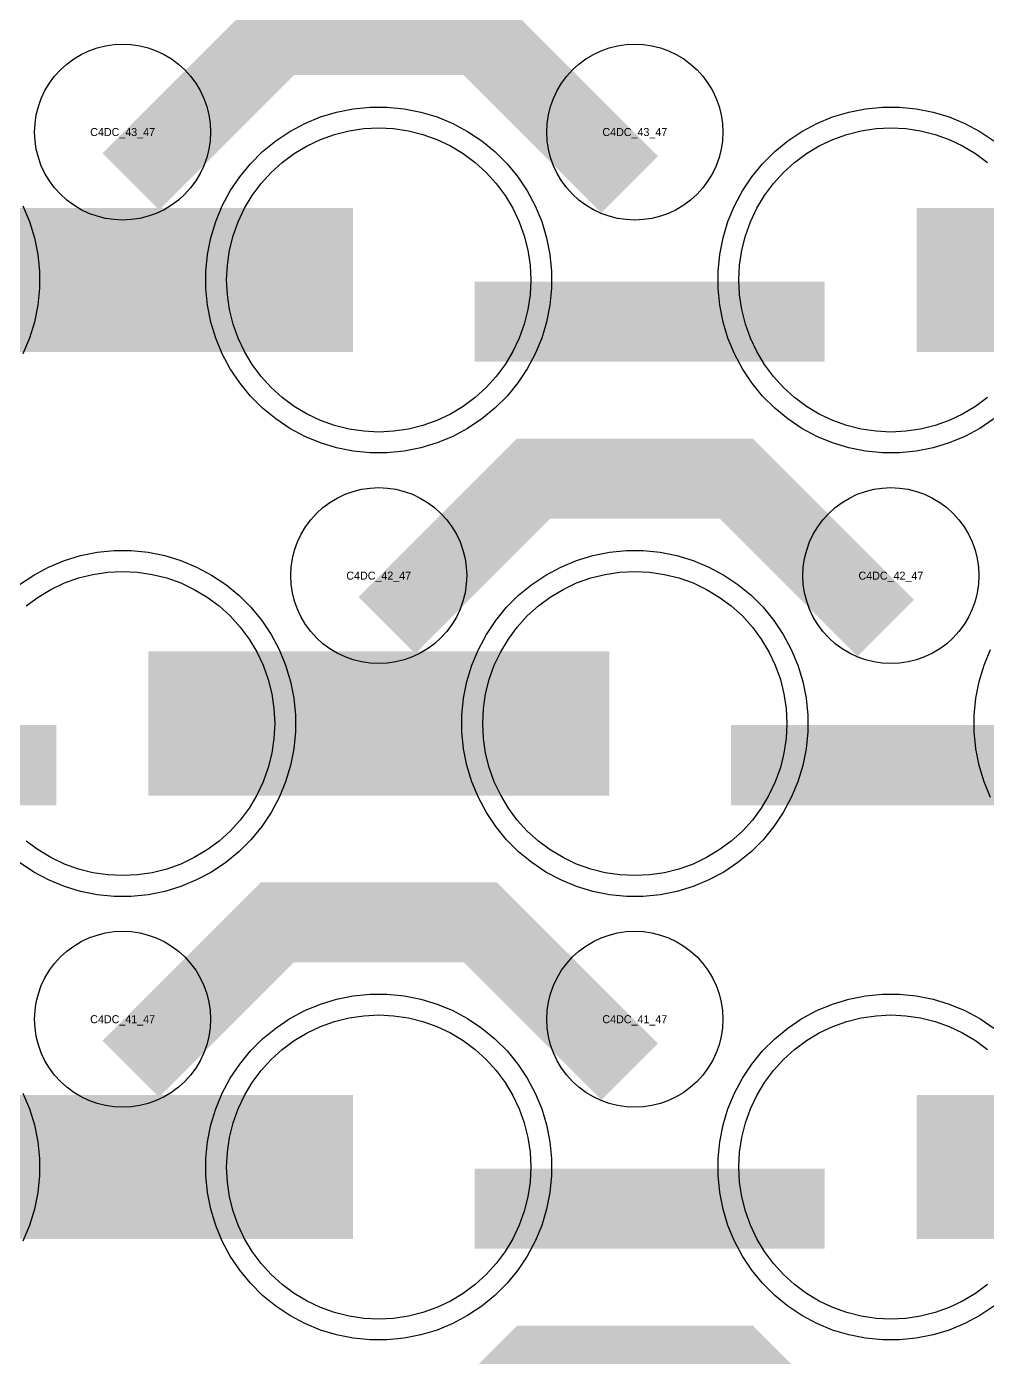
# Model space of a CAD drawing. Extents: x -11880 to 11880, y -14992 to 14992.
# Drawn here: x 3010 to 3310.1, y -9217.9 to -8802.2 of the extents above; entities that cross this region are included whole.
import ezdxf
from ezdxf.enums import TextEntityAlignment as Align

# ---------------------------------------------------------------- set-up
doc = ezdxf.new("R2010")
doc.units = 0
doc.header["$MEASUREMENT"] = 0
for name, color, linetype in [('GDS_775_DT_237', 138, 'CONTINUOUS'), ('RDL1_FS', 34, 'CONTINUOUS'), ('RDL_BS', 160, 'CONTINUOUS')]:
    doc.layers.add(name, color=color, linetype=linetype)

msp = doc.modelspace()

# ---------------------------------------------------------------- linework, layer by layer
at = {"layer": 'RDL1_FS'}
for points in [[(3120, -8928.819), (3115.343, -8928.59), (3110.732, -8927.906), (3106.209, -8926.774), (3101.819, -8925.202), (3097.605, -8923.21), (3093.605, -8920.812), (3089.86, -8918.034), (3086.406, -8914.904), (3083.276, -8911.45), (3080.498, -8907.705), (3078.1, -8903.705), (3076.108, -8899.491), (3074.536, -8895.101), (3073.404, -8890.578), (3072.72, -8885.967), (3072.491, -8881.31), (3072.72, -8876.653), (3073.404, -8872.042), (3074.536, -8867.519), (3076.108, -8863.129), (3078.1, -8858.915), (3080.498, -8854.915), (3083.276, -8851.17), (3086.406, -8847.716), (3089.86, -8844.586), (3093.605, -8841.808), (3097.605, -8839.41), (3101.819, -8837.418), (3106.209, -8835.846), (3110.732, -8834.714), (3115.343, -8834.03), (3120, -8833.801), (3124.657, -8834.03), (3129.268, -8834.714), (3133.791, -8835.846), (3138.181, -8837.418), (3142.395, -8839.41), (3146.395, -8841.808), (3150.14, -8844.586), (3153.594, -8847.716), (3156.724, -8851.17), (3159.502, -8854.915), (3161.9, -8858.915), (3163.892, -8863.129), (3165.464, -8867.519), (3166.596, -8872.042), (3167.28, -8876.653), (3167.509, -8881.31), (3167.28, -8885.967), (3166.596, -8890.578), (3165.464, -8895.101), (3163.892, -8899.491), (3161.9, -8903.705), (3159.502, -8907.705), (3156.724, -8911.45), (3153.594, -8914.904), (3150.14, -8918.034), (3146.395, -8920.812), (3142.395, -8923.21), (3138.181, -8925.202), (3133.791, -8926.774), (3129.268, -8927.906), (3124.657, -8928.59)], [(3200, -9067.384), (3195.343, -9067.155), (3190.732, -9066.471), (3186.209, -9065.339), (3181.819, -9063.767), (3177.605, -9061.775), (3173.605, -9059.377), (3169.86, -9056.599), (3166.406, -9053.469), (3163.276, -9050.015), (3160.498, -9046.27), (3158.1, -9042.27), (3156.108, -9038.056), (3154.536, -9033.666), (3153.404, -9029.143), (3152.72, -9024.532), (3152.491, -9019.875), (3152.72, -9015.218), (3153.404, -9010.607), (3154.536, -9006.084), (3156.108, -9001.694), (3158.1, -8997.48), (3160.498, -8993.48), (3163.276, -8989.735), (3166.406, -8986.281), (3169.86, -8983.151), (3173.605, -8980.373), (3177.605, -8977.975), (3181.819, -8975.983), (3186.209, -8974.411), (3190.732, -8973.279), (3195.343, -8972.595), (3200, -8972.366), (3204.657, -8972.595), (3209.268, -8973.279), (3213.791, -8974.411), (3218.181, -8975.983), (3222.395, -8977.975), (3226.395, -8980.373), (3230.14, -8983.151), (3233.594, -8986.281), (3236.724, -8989.735), (3239.502, -8993.48), (3241.9, -8997.48), (3243.892, -9001.694), (3245.464, -9006.084), (3246.596, -9010.607), (3247.28, -9015.218), (3247.509, -9019.875), (3247.28, -9024.532), (3246.596, -9029.143), (3245.464, -9033.666), (3243.892, -9038.056), (3241.9, -9042.27), (3239.502, -9046.27), (3236.724, -9050.015), (3233.594, -9053.469), (3230.14, -9056.599), (3226.395, -9059.377), (3222.395, -9061.775), (3218.181, -9063.767), (3213.791, -9065.339), (3209.268, -9066.471), (3204.657, -9067.155)]]:
    msp.add_lwpolyline(points, close=True, dxfattribs=at)
for points in [[(3310.14, -8918.034), (3306.395, -8920.812), (3302.395, -8923.21), (3298.181, -8925.202), (3293.791, -8926.774), (3289.268, -8927.906), (3284.657, -8928.59), (3280, -8928.819), (3275.343, -8928.59), (3270.732, -8927.906), (3266.209, -8926.774), (3261.819, -8925.202), (3257.605, -8923.21), (3253.605, -8920.812), (3249.86, -8918.034), (3246.406, -8914.904), (3243.276, -8911.45), (3240.498, -8907.705), (3238.1, -8903.705), (3236.108, -8899.491), (3234.536, -8895.101), (3233.404, -8890.578), (3232.72, -8885.967), (3232.491, -8881.31), (3232.72, -8876.653), (3233.404, -8872.042), (3234.536, -8867.519), (3236.108, -8863.129), (3238.1, -8858.915), (3240.498, -8854.915), (3243.276, -8851.17), (3246.406, -8847.716), (3249.86, -8844.586), (3253.605, -8841.808), (3257.605, -8839.41), (3261.819, -8837.418), (3266.209, -8835.846), (3270.732, -8834.714), (3275.343, -8834.03), (3280, -8833.801), (3284.657, -8834.03), (3289.268, -8834.714), (3293.791, -8835.846), (3298.181, -8837.418), (3302.395, -8839.41), (3306.395, -8841.808), (3310.14, -8844.586)], [(3009.86, -8983.151), (3013.605, -8980.373), (3017.605, -8977.975), (3021.819, -8975.983), (3026.209, -8974.411), (3030.732, -8973.279), (3035.343, -8972.595), (3040, -8972.366), (3044.657, -8972.595), (3049.268, -8973.279), (3053.791, -8974.411), (3058.181, -8975.983), (3062.395, -8977.975), (3066.395, -8980.373), (3070.14, -8983.151), (3073.594, -8986.281), (3076.724, -8989.735), (3079.502, -8993.48), (3081.9, -8997.48), (3083.892, -9001.694), (3085.464, -9006.084), (3086.596, -9010.607), (3087.28, -9015.218), (3087.509, -9019.875), (3087.28, -9024.532), (3086.596, -9029.143), (3085.464, -9033.666), (3083.892, -9038.056), (3081.9, -9042.27), (3079.502, -9046.27), (3076.724, -9050.015), (3073.594, -9053.469), (3070.14, -9056.599), (3066.395, -9059.377), (3062.395, -9061.775), (3058.181, -9063.767), (3053.791, -9065.339), (3049.268, -9066.471), (3044.657, -9067.155), (3040, -9067.384), (3035.343, -9067.155), (3030.732, -9066.471), (3026.209, -9065.339), (3021.819, -9063.767), (3017.605, -9061.775), (3013.605, -9059.377), (3009.86, -9056.599)]]:
    msp.add_lwpolyline(points, dxfattribs=at)
for points in [[(2968.002, -8881.31, 45, 45, 0), (3040.002, -8881.31, 45, 45, 0)], [(3040.002, -8881.31, 45, 45, 0), (3112.002, -8881.31, 45, 45, 0)], [(3288.002, -8881.31, 45, 45, 0), (3360.002, -8881.31, 45, 45, 0)], [(3048.002, -9019.875, 45, 45, 0), (3120.002, -9019.875, 45, 45, 0)], [(3120.002, -9019.875, 45, 45, 0), (3192.002, -9019.875, 45, 45, 0)]]:
    msp.add_lwpolyline(points, format="xyseb", dxfattribs=at)
at = {"layer": 'RDL1_FS', "color": 241, "true_color": 0xf7abae}
msp.add_lwpolyline([(3120, -9205.944), (3115.343, -9205.715), (3110.732, -9205.031), (3106.209, -9203.899), (3101.819, -9202.327), (3097.605, -9200.335), (3093.605, -9197.937), (3089.86, -9195.159), (3086.406, -9192.029), (3083.276, -9188.575), (3080.498, -9184.83), (3078.1, -9180.83), (3076.108, -9176.616), (3074.536, -9172.226), (3073.404, -9167.703), (3072.72, -9163.092), (3072.491, -9158.435), (3072.72, -9153.778), (3073.404, -9149.167), (3074.536, -9144.644), (3076.108, -9140.254), (3078.1, -9136.04), (3080.498, -9132.04), (3083.276, -9128.295), (3086.406, -9124.841), (3089.86, -9121.711), (3093.605, -9118.933), (3097.605, -9116.535), (3101.819, -9114.543), (3106.209, -9112.971), (3110.732, -9111.839), (3115.343, -9111.155), (3120, -9110.926), (3124.657, -9111.155), (3129.268, -9111.839), (3133.791, -9112.971), (3138.181, -9114.543), (3142.395, -9116.535), (3146.395, -9118.933), (3150.14, -9121.711), (3153.594, -9124.841), (3156.724, -9128.295), (3159.502, -9132.04), (3161.9, -9136.04), (3163.892, -9140.254), (3165.464, -9144.644), (3166.596, -9149.167), (3167.28, -9153.778), (3167.509, -9158.435), (3167.28, -9163.092), (3166.596, -9167.703), (3165.464, -9172.226), (3163.892, -9176.616), (3161.9, -9180.83), (3159.502, -9184.83), (3156.724, -9188.575), (3153.594, -9192.029), (3150.14, -9195.159), (3146.395, -9197.937), (3142.395, -9200.335), (3138.181, -9202.327), (3133.791, -9203.899), (3129.268, -9205.031), (3124.657, -9205.715)], close=True, dxfattribs=at)
msp.add_lwpolyline([(3310.14, -9195.159), (3306.395, -9197.937), (3302.395, -9200.335), (3298.181, -9202.327), (3293.791, -9203.899), (3289.268, -9205.031), (3284.657, -9205.715), (3280, -9205.944), (3275.343, -9205.715), (3270.732, -9205.031), (3266.209, -9203.899), (3261.819, -9202.327), (3257.605, -9200.335), (3253.605, -9197.937), (3249.86, -9195.159), (3246.406, -9192.029), (3243.276, -9188.575), (3240.498, -9184.83), (3238.1, -9180.83), (3236.108, -9176.616), (3234.536, -9172.226), (3233.404, -9167.703), (3232.72, -9163.092), (3232.491, -9158.435), (3232.72, -9153.778), (3233.404, -9149.167), (3234.536, -9144.644), (3236.108, -9140.254), (3238.1, -9136.04), (3240.498, -9132.04), (3243.276, -9128.295), (3246.406, -9124.841), (3249.86, -9121.711), (3253.605, -9118.933), (3257.605, -9116.535), (3261.819, -9114.543), (3266.209, -9112.971), (3270.732, -9111.839), (3275.343, -9111.155), (3280, -9110.926), (3284.657, -9111.155), (3289.268, -9111.839), (3293.791, -9112.971), (3298.181, -9114.543), (3302.395, -9116.535), (3306.395, -9118.933), (3310.14, -9121.711)], dxfattribs=at)
for points in [[(2968.002, -9158.435, 45, 45, 0), (3040.002, -9158.435, 45, 45, 0)], [(3040.002, -9158.435, 45, 45, 0), (3112.002, -9158.435, 45, 45, 0)], [(3288.002, -9158.435, 45, 45, 0), (3360.002, -9158.435, 45, 45, 0)]]:
    msp.add_lwpolyline(points, format="xyseb", dxfattribs=at)
at = {"layer": 'RDL_BS'}
for points in [[(3042.562, -8850.624, 25, 25, 0), (3088.377, -8804.809, 25, 25, 0), (3121.93, -8804.809, 25, 25, 0)], [(3198.401, -8851.523, 25, 25, 0), (3151.687, -8804.809, 25, 25, 0), (3121.929, -8804.809, 25, 25, 0)], [(3150.016, -8894.323, 25, 25, 0), (3259.281, -8894.323, 25, 25, 0)], [(3122.562, -8989.189, 25, 25, 0), (3168.377, -8943.374, 25, 25, 0), (3201.93, -8943.374, 25, 25, 0)], [(3278.401, -8990.088, 25, 25, 0), (3231.687, -8943.374, 25, 25, 0), (3201.929, -8943.374, 25, 25, 0)], [(2910.016, -9032.888, 25, 25, 0), (3019.281, -9032.888, 25, 25, 0)], [(3230.016, -9032.888, 25, 25, 0), (3339.281, -9032.888, 25, 25, 0)], [(3042.562, -9127.749, 25, 25, 0), (3088.377, -9081.934, 25, 25, 0), (3121.93, -9081.934, 25, 25, 0)], [(3198.401, -9128.648, 25, 25, 0), (3151.687, -9081.934, 25, 25, 0), (3121.929, -9081.934, 25, 25, 0)], [(3122.562, -9266.314, 25, 25, 0), (3168.377, -9220.499, 25, 25, 0), (3201.93, -9220.499, 25, 25, 0)], [(3278.401, -9267.213, 25, 25, 0), (3231.687, -9220.499, 25, 25, 0), (3201.929, -9220.499, 25, 25, 0)]]:
    msp.add_lwpolyline(points, format="xyseb", dxfattribs=at)
for points in [[(3040, -8862.616), (3037.307, -8862.484), (3034.635, -8862.088), (3032.016, -8861.431), (3029.481, -8860.524), (3027.044, -8859.372), (3024.72, -8857.979), (3022.557, -8856.376), (3020.558, -8854.564), (3018.746, -8852.565), (3017.143, -8850.402), (3015.75, -8848.078), (3014.598, -8845.641), (3013.691, -8843.106), (3013.034, -8840.487), (3012.638, -8837.815), (3012.506, -8835.122), (3012.638, -8832.429), (3013.034, -8829.757), (3013.691, -8827.138), (3014.598, -8824.603), (3015.75, -8822.166), (3017.143, -8819.842), (3018.746, -8817.679), (3020.558, -8815.68), (3022.557, -8813.868), (3024.72, -8812.265), (3027.044, -8810.872), (3029.481, -8809.72), (3032.016, -8808.813), (3034.635, -8808.156), (3037.307, -8807.76), (3040, -8807.628), (3042.693, -8807.76), (3045.365, -8808.156), (3047.984, -8808.813), (3050.519, -8809.72), (3052.956, -8810.872), (3055.28, -8812.265), (3057.443, -8813.868), (3059.442, -8815.68), (3061.254, -8817.679), (3062.857, -8819.842), (3064.25, -8822.166), (3065.402, -8824.603), (3066.309, -8827.138), (3066.966, -8829.757), (3067.362, -8832.429), (3067.494, -8835.122), (3067.362, -8837.815), (3066.966, -8840.487), (3066.309, -8843.106), (3065.402, -8845.641), (3064.25, -8848.078), (3062.857, -8850.402), (3061.254, -8852.565), (3059.442, -8854.564), (3057.443, -8856.376), (3055.28, -8857.979), (3052.956, -8859.372), (3050.519, -8860.524), (3047.984, -8861.431), (3045.365, -8862.088), (3042.693, -8862.484)], [(3200, -8862.616), (3197.307, -8862.484), (3194.635, -8862.088), (3192.016, -8861.431), (3189.481, -8860.524), (3187.044, -8859.372), (3184.72, -8857.979), (3182.557, -8856.376), (3180.558, -8854.564), (3178.746, -8852.565), (3177.143, -8850.402), (3175.75, -8848.078), (3174.598, -8845.641), (3173.691, -8843.106), (3173.034, -8840.487), (3172.638, -8837.815), (3172.506, -8835.122), (3172.638, -8832.429), (3173.034, -8829.757), (3173.691, -8827.138), (3174.598, -8824.603), (3175.75, -8822.166), (3177.143, -8819.842), (3178.746, -8817.679), (3180.558, -8815.68), (3182.557, -8813.868), (3184.72, -8812.265), (3187.044, -8810.872), (3189.481, -8809.72), (3192.016, -8808.813), (3194.635, -8808.156), (3197.307, -8807.76), (3200, -8807.628), (3202.693, -8807.76), (3205.365, -8808.156), (3207.984, -8808.813), (3210.519, -8809.72), (3212.956, -8810.872), (3215.28, -8812.265), (3217.443, -8813.868), (3219.442, -8815.68), (3221.254, -8817.679), (3222.857, -8819.842), (3224.25, -8822.166), (3225.402, -8824.603), (3226.309, -8827.138), (3226.966, -8829.757), (3227.362, -8832.429), (3227.494, -8835.122), (3227.362, -8837.815), (3226.966, -8840.487), (3226.309, -8843.106), (3225.402, -8845.641), (3224.25, -8848.078), (3222.857, -8850.402), (3221.254, -8852.565), (3219.442, -8854.564), (3217.443, -8856.376), (3215.28, -8857.979), (3212.956, -8859.372), (3210.519, -8860.524), (3207.984, -8861.431), (3205.365, -8862.088), (3202.693, -8862.484)], [(3117.356, -8935.31), (3112.062, -8934.793), (3106.835, -8933.747), (3101.795, -8932.216), (3096.885, -8930.185), (3092.223, -8927.693), (3087.809, -8924.746), (3083.708, -8921.384), (3079.926, -8917.602), (3076.564, -8913.501), (3073.617, -8909.087), (3071.125, -8904.425), (3069.094, -8899.515), (3067.563, -8894.475), (3066.517, -8889.248), (3066, -8883.954), (3066, -8878.666), (3066.517, -8873.372), (3067.563, -8868.145), (3069.094, -8863.105), (3071.125, -8858.195), (3073.617, -8853.533), (3076.564, -8849.119), (3079.926, -8845.018), (3083.708, -8841.236), (3087.809, -8837.874), (3092.223, -8834.927), (3096.885, -8832.435), (3101.795, -8830.404), (3106.835, -8828.873), (3112.062, -8827.827), (3117.356, -8827.31), (3122.644, -8827.31), (3127.938, -8827.827), (3133.165, -8828.873), (3138.205, -8830.404), (3143.115, -8832.435), (3147.777, -8834.927), (3152.191, -8837.874), (3156.292, -8841.236), (3160.074, -8845.018), (3163.436, -8849.119), (3166.383, -8853.533), (3168.875, -8858.195), (3170.906, -8863.105), (3172.437, -8868.145), (3173.483, -8873.372), (3174, -8878.666), (3174, -8883.954), (3173.483, -8889.248), (3172.437, -8894.475), (3170.906, -8899.515), (3168.875, -8904.425), (3166.383, -8909.087), (3163.436, -8913.501), (3160.074, -8917.602), (3156.292, -8921.384), (3152.191, -8924.746), (3147.777, -8927.693), (3143.115, -8930.185), (3138.205, -8932.216), (3133.165, -8933.747), (3127.938, -8934.793), (3122.644, -8935.31)], [(3120, -9001.181), (3117.307, -9001.049), (3114.635, -9000.653), (3112.016, -8999.996), (3109.481, -8999.089), (3107.044, -8997.937), (3104.72, -8996.544), (3102.557, -8994.941), (3100.558, -8993.129), (3098.746, -8991.13), (3097.143, -8988.967), (3095.75, -8986.643), (3094.598, -8984.206), (3093.691, -8981.671), (3093.034, -8979.052), (3092.638, -8976.38), (3092.506, -8973.687), (3092.638, -8970.994), (3093.034, -8968.322), (3093.691, -8965.703), (3094.598, -8963.168), (3095.75, -8960.731), (3097.143, -8958.407), (3098.746, -8956.244), (3100.558, -8954.245), (3102.557, -8952.433), (3104.72, -8950.83), (3107.044, -8949.437), (3109.481, -8948.285), (3112.016, -8947.378), (3114.635, -8946.721), (3117.307, -8946.325), (3120, -8946.193), (3122.693, -8946.325), (3125.365, -8946.721), (3127.984, -8947.378), (3130.519, -8948.285), (3132.956, -8949.437), (3135.28, -8950.83), (3137.443, -8952.433), (3139.442, -8954.245), (3141.254, -8956.244), (3142.857, -8958.407), (3144.25, -8960.731), (3145.402, -8963.168), (3146.309, -8965.703), (3146.966, -8968.322), (3147.362, -8970.994), (3147.494, -8973.687), (3147.362, -8976.38), (3146.966, -8979.052), (3146.309, -8981.671), (3145.402, -8984.206), (3144.25, -8986.643), (3142.857, -8988.967), (3141.254, -8991.13), (3139.442, -8993.129), (3137.443, -8994.941), (3135.28, -8996.544), (3132.956, -8997.937), (3130.519, -8999.089), (3127.984, -8999.996), (3125.365, -9000.653), (3122.693, -9001.049)], [(3280, -9001.181), (3277.307, -9001.049), (3274.635, -9000.653), (3272.016, -8999.996), (3269.481, -8999.089), (3267.044, -8997.937), (3264.72, -8996.544), (3262.557, -8994.941), (3260.558, -8993.129), (3258.746, -8991.13), (3257.143, -8988.967), (3255.75, -8986.643), (3254.598, -8984.206), (3253.691, -8981.671), (3253.034, -8979.052), (3252.638, -8976.38), (3252.506, -8973.687), (3252.638, -8970.994), (3253.034, -8968.322), (3253.691, -8965.703), (3254.598, -8963.168), (3255.75, -8960.731), (3257.143, -8958.407), (3258.746, -8956.244), (3260.558, -8954.245), (3262.557, -8952.433), (3264.72, -8950.83), (3267.044, -8949.437), (3269.481, -8948.285), (3272.016, -8947.378), (3274.635, -8946.721), (3277.307, -8946.325), (3280, -8946.193), (3282.693, -8946.325), (3285.365, -8946.721), (3287.984, -8947.378), (3290.519, -8948.285), (3292.956, -8949.437), (3295.28, -8950.83), (3297.443, -8952.433), (3299.442, -8954.245), (3301.254, -8956.244), (3302.857, -8958.407), (3304.25, -8960.731), (3305.402, -8963.168), (3306.309, -8965.703), (3306.966, -8968.322), (3307.362, -8970.994), (3307.494, -8973.687), (3307.362, -8976.38), (3306.966, -8979.052), (3306.309, -8981.671), (3305.402, -8984.206), (3304.25, -8986.643), (3302.857, -8988.967), (3301.254, -8991.13), (3299.442, -8993.129), (3297.443, -8994.941), (3295.28, -8996.544), (3292.956, -8997.937), (3290.519, -8999.089), (3287.984, -8999.996), (3285.365, -9000.653), (3282.693, -9001.049)], [(3197.356, -9073.875), (3192.062, -9073.358), (3186.835, -9072.312), (3181.795, -9070.781), (3176.885, -9068.75), (3172.223, -9066.258), (3167.809, -9063.311), (3163.708, -9059.949), (3159.926, -9056.167), (3156.564, -9052.066), (3153.617, -9047.652), (3151.125, -9042.99), (3149.094, -9038.08), (3147.563, -9033.04), (3146.517, -9027.813), (3146, -9022.519), (3146, -9017.231), (3146.517, -9011.937), (3147.563, -9006.71), (3149.094, -9001.67), (3151.125, -8996.76), (3153.617, -8992.098), (3156.564, -8987.684), (3159.926, -8983.583), (3163.708, -8979.801), (3167.809, -8976.439), (3172.223, -8973.492), (3176.885, -8971), (3181.795, -8968.969), (3186.835, -8967.438), (3192.062, -8966.392), (3197.356, -8965.875), (3202.644, -8965.875), (3207.938, -8966.392), (3213.165, -8967.438), (3218.205, -8968.969), (3223.115, -8971), (3227.777, -8973.492), (3232.191, -8976.439), (3236.292, -8979.801), (3240.074, -8983.583), (3243.436, -8987.684), (3246.383, -8992.098), (3248.875, -8996.76), (3250.906, -9001.67), (3252.437, -9006.71), (3253.483, -9011.937), (3254, -9017.231), (3254, -9022.519), (3253.483, -9027.813), (3252.437, -9033.04), (3250.906, -9038.08), (3248.875, -9042.99), (3246.383, -9047.652), (3243.436, -9052.066), (3240.074, -9056.167), (3236.292, -9059.949), (3232.191, -9063.311), (3227.777, -9066.258), (3223.115, -9068.75), (3218.205, -9070.781), (3213.165, -9072.312), (3207.938, -9073.358), (3202.644, -9073.875)], [(3040, -9139.741), (3037.307, -9139.609), (3034.635, -9139.213), (3032.016, -9138.556), (3029.481, -9137.649), (3027.044, -9136.497), (3024.72, -9135.104), (3022.557, -9133.501), (3020.558, -9131.689), (3018.746, -9129.69), (3017.143, -9127.527), (3015.75, -9125.203), (3014.598, -9122.766), (3013.691, -9120.231), (3013.034, -9117.612), (3012.638, -9114.94), (3012.506, -9112.247), (3012.638, -9109.554), (3013.034, -9106.882), (3013.691, -9104.263), (3014.598, -9101.728), (3015.75, -9099.291), (3017.143, -9096.967), (3018.746, -9094.804), (3020.558, -9092.805), (3022.557, -9090.993), (3024.72, -9089.39), (3027.044, -9087.997), (3029.481, -9086.845), (3032.016, -9085.938), (3034.635, -9085.281), (3037.307, -9084.885), (3040, -9084.753), (3042.693, -9084.885), (3045.365, -9085.281), (3047.984, -9085.938), (3050.519, -9086.845), (3052.956, -9087.997), (3055.28, -9089.39), (3057.443, -9090.993), (3059.442, -9092.805), (3061.254, -9094.804), (3062.857, -9096.967), (3064.25, -9099.291), (3065.402, -9101.728), (3066.309, -9104.263), (3066.966, -9106.882), (3067.362, -9109.554), (3067.494, -9112.247), (3067.362, -9114.94), (3066.966, -9117.612), (3066.309, -9120.231), (3065.402, -9122.766), (3064.25, -9125.203), (3062.857, -9127.527), (3061.254, -9129.69), (3059.442, -9131.689), (3057.443, -9133.501), (3055.28, -9135.104), (3052.956, -9136.497), (3050.519, -9137.649), (3047.984, -9138.556), (3045.365, -9139.213), (3042.693, -9139.609)], [(3200, -9139.741), (3197.307, -9139.609), (3194.635, -9139.213), (3192.016, -9138.556), (3189.481, -9137.649), (3187.044, -9136.497), (3184.72, -9135.104), (3182.557, -9133.501), (3180.558, -9131.689), (3178.746, -9129.69), (3177.143, -9127.527), (3175.75, -9125.203), (3174.598, -9122.766), (3173.691, -9120.231), (3173.034, -9117.612), (3172.638, -9114.94), (3172.506, -9112.247), (3172.638, -9109.554), (3173.034, -9106.882), (3173.691, -9104.263), (3174.598, -9101.728), (3175.75, -9099.291), (3177.143, -9096.967), (3178.746, -9094.804), (3180.558, -9092.805), (3182.557, -9090.993), (3184.72, -9089.39), (3187.044, -9087.997), (3189.481, -9086.845), (3192.016, -9085.938), (3194.635, -9085.281), (3197.307, -9084.885), (3200, -9084.753), (3202.693, -9084.885), (3205.365, -9085.281), (3207.984, -9085.938), (3210.519, -9086.845), (3212.956, -9087.997), (3215.28, -9089.39), (3217.443, -9090.993), (3219.442, -9092.805), (3221.254, -9094.804), (3222.857, -9096.967), (3224.25, -9099.291), (3225.402, -9101.728), (3226.309, -9104.263), (3226.966, -9106.882), (3227.362, -9109.554), (3227.494, -9112.247), (3227.362, -9114.94), (3226.966, -9117.612), (3226.309, -9120.231), (3225.402, -9122.766), (3224.25, -9125.203), (3222.857, -9127.527), (3221.254, -9129.69), (3219.442, -9131.689), (3217.443, -9133.501), (3215.28, -9135.104), (3212.956, -9136.497), (3210.519, -9137.649), (3207.984, -9138.556), (3205.365, -9139.213), (3202.693, -9139.609)]]:
    msp.add_lwpolyline(points, close=True, dxfattribs=at)
for points in [[(3312.191, -8924.746), (3307.777, -8927.693), (3303.115, -8930.185), (3298.205, -8932.216), (3293.165, -8933.747), (3287.938, -8934.793), (3282.644, -8935.31), (3277.356, -8935.31), (3272.062, -8934.793), (3266.835, -8933.747), (3261.795, -8932.216), (3256.885, -8930.185), (3252.223, -8927.693), (3247.809, -8924.746), (3243.708, -8921.384), (3239.926, -8917.602), (3236.564, -8913.501), (3233.617, -8909.087), (3231.125, -8904.425), (3229.094, -8899.515), (3227.563, -8894.475), (3226.517, -8889.248), (3226, -8883.954), (3226, -8878.666), (3226.517, -8873.372), (3227.563, -8868.145), (3229.094, -8863.105), (3231.125, -8858.195), (3233.617, -8853.533), (3236.564, -8849.119), (3239.926, -8845.018), (3243.708, -8841.236), (3247.809, -8837.874), (3252.223, -8834.927), (3256.885, -8832.435), (3261.795, -8830.404), (3266.835, -8828.873), (3272.062, -8827.827), (3277.356, -8827.31), (3282.644, -8827.31), (3287.938, -8827.827), (3293.165, -8828.873), (3298.205, -8830.404), (3303.115, -8832.435), (3307.777, -8834.927), (3312.191, -8837.874)], [(3008.875, -8858.195), (3010.906, -8863.105), (3012.437, -8868.145), (3013.483, -8873.372), (3014, -8878.666), (3014, -8883.954), (3013.483, -8889.248), (3012.437, -8894.475), (3010.906, -8899.515), (3008.875, -8904.425)], [(3007.809, -8976.439), (3012.223, -8973.492), (3016.885, -8971), (3021.795, -8968.969), (3026.835, -8967.438), (3032.062, -8966.392), (3037.356, -8965.875), (3042.644, -8965.875), (3047.938, -8966.392), (3053.165, -8967.438), (3058.205, -8968.969), (3063.115, -8971), (3067.777, -8973.492), (3072.191, -8976.439), (3076.292, -8979.801), (3080.074, -8983.583), (3083.436, -8987.684), (3086.383, -8992.098), (3088.875, -8996.76), (3090.906, -9001.67), (3092.437, -9006.71), (3093.483, -9011.937), (3094, -9017.231), (3094, -9022.519), (3093.483, -9027.813), (3092.437, -9033.04), (3090.906, -9038.08), (3088.875, -9042.99), (3086.383, -9047.652), (3083.436, -9052.066), (3080.074, -9056.167), (3076.292, -9059.949), (3072.191, -9063.311), (3067.777, -9066.258), (3063.115, -9068.75), (3058.205, -9070.781), (3053.165, -9072.312), (3047.938, -9073.358), (3042.644, -9073.875), (3037.356, -9073.875), (3032.062, -9073.358), (3026.835, -9072.312), (3021.795, -9070.781), (3016.885, -9068.75), (3012.223, -9066.258), (3007.809, -9063.311)], [(3311.125, -9042.99), (3309.094, -9038.08), (3307.563, -9033.04), (3306.517, -9027.813), (3306, -9022.519), (3306, -9017.231), (3306.517, -9011.937), (3307.563, -9006.71), (3309.094, -9001.67), (3311.125, -8996.76)]]:
    msp.add_lwpolyline(points, dxfattribs=at)
at = {"layer": 'RDL_BS', "color": 241, "true_color": 0xf7abae}
msp.add_lwpolyline([(3117.356, -9212.435), (3112.062, -9211.918), (3106.835, -9210.872), (3101.795, -9209.341), (3096.885, -9207.31), (3092.223, -9204.818), (3087.809, -9201.871), (3083.708, -9198.509), (3079.926, -9194.727), (3076.564, -9190.626), (3073.617, -9186.212), (3071.125, -9181.55), (3069.094, -9176.64), (3067.563, -9171.6), (3066.517, -9166.373), (3066, -9161.079), (3066, -9155.791), (3066.517, -9150.497), (3067.563, -9145.27), (3069.094, -9140.23), (3071.125, -9135.32), (3073.617, -9130.658), (3076.564, -9126.244), (3079.926, -9122.143), (3083.708, -9118.361), (3087.809, -9114.999), (3092.223, -9112.052), (3096.885, -9109.56), (3101.795, -9107.529), (3106.835, -9105.998), (3112.062, -9104.952), (3117.356, -9104.435), (3122.644, -9104.435), (3127.938, -9104.952), (3133.165, -9105.998), (3138.205, -9107.529), (3143.115, -9109.56), (3147.777, -9112.052), (3152.191, -9114.999), (3156.292, -9118.361), (3160.074, -9122.143), (3163.436, -9126.244), (3166.383, -9130.658), (3168.875, -9135.32), (3170.906, -9140.23), (3172.437, -9145.27), (3173.483, -9150.497), (3174, -9155.791), (3174, -9161.079), (3173.483, -9166.373), (3172.437, -9171.6), (3170.906, -9176.64), (3168.875, -9181.55), (3166.383, -9186.212), (3163.436, -9190.626), (3160.074, -9194.727), (3156.292, -9198.509), (3152.191, -9201.871), (3147.777, -9204.818), (3143.115, -9207.31), (3138.205, -9209.341), (3133.165, -9210.872), (3127.938, -9211.918), (3122.644, -9212.435)], close=True, dxfattribs=at)
for points in [[(3312.191, -9201.871), (3307.777, -9204.818), (3303.115, -9207.31), (3298.205, -9209.341), (3293.165, -9210.872), (3287.938, -9211.918), (3282.644, -9212.435), (3277.356, -9212.435), (3272.062, -9211.918), (3266.835, -9210.872), (3261.795, -9209.341), (3256.885, -9207.31), (3252.223, -9204.818), (3247.809, -9201.871), (3243.708, -9198.509), (3239.926, -9194.727), (3236.564, -9190.626), (3233.617, -9186.212), (3231.125, -9181.55), (3229.094, -9176.64), (3227.563, -9171.6), (3226.517, -9166.373), (3226, -9161.079), (3226, -9155.791), (3226.517, -9150.497), (3227.563, -9145.27), (3229.094, -9140.23), (3231.125, -9135.32), (3233.617, -9130.658), (3236.564, -9126.244), (3239.926, -9122.143), (3243.708, -9118.361), (3247.809, -9114.999), (3252.223, -9112.052), (3256.885, -9109.56), (3261.795, -9107.529), (3266.835, -9105.998), (3272.062, -9104.952), (3277.356, -9104.435), (3282.644, -9104.435), (3287.938, -9104.952), (3293.165, -9105.998), (3298.205, -9107.529), (3303.115, -9109.56), (3307.777, -9112.052), (3312.191, -9114.999)], [(3008.875, -9135.32), (3010.906, -9140.23), (3012.437, -9145.27), (3013.483, -9150.497), (3014, -9155.791), (3014, -9161.079), (3013.483, -9166.373), (3012.437, -9171.6), (3010.906, -9176.64), (3008.875, -9181.55)]]:
    msp.add_lwpolyline(points, dxfattribs=at)
msp.add_lwpolyline([(3150.016, -9171.448, 25, 25, 0), (3259.281, -9171.448, 25, 25, 0)], format="xyseb", dxfattribs=at)

# ---------------------------------------------------------------- texts
at = {"layer": 'GDS_775_DT_237'}
for s, p in [('C4DC_43_47', (3040, -8835.122)), ('C4DC_43_47', (3040, -8835.122)), ('C4DC_43_47', (3200, -8835.122)), ('C4DC_43_47', (3200, -8835.122)), ('C4DC_42_47', (3120, -8973.687)), ('C4DC_42_47', (3120, -8973.687)), ('C4DC_42_47', (3280, -8973.687)), ('C4DC_42_47', (3280, -8973.687)), ('C4DC_41_47', (3040, -9112.247)), ('C4DC_41_47', (3040, -9112.247)), ('C4DC_41_47', (3200, -9112.247)), ('C4DC_41_47', (3200, -9112.247))]:
    msp.add_text(s, height=2.5, dxfattribs=at).set_placement(p, align=Align.MIDDLE_CENTER)

doc.saveas('drawing.dxf')
